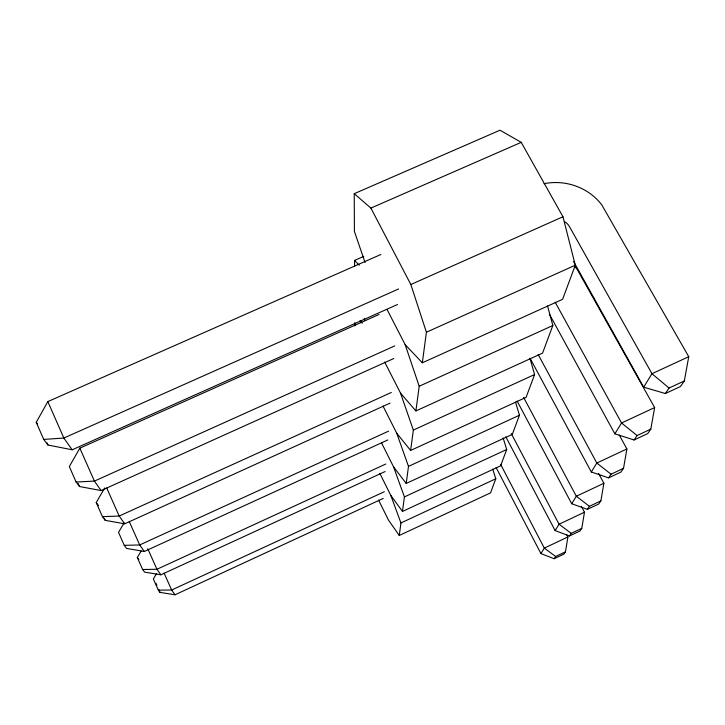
<?xml version="1.0" encoding="UTF-8"?>
<svg xmlns="http://www.w3.org/2000/svg" width="725" height="725" viewBox="0 0 725 725"><rect width="100%" height="100%" fill="white"/><g stroke="black" fill="none" stroke-linecap="round" stroke-linejoin="round"><path stroke-width="1.09" d="M492.737 469.157L495.782 478.79L490.535 492.873L399.267 535.467L400.934 522.952L390.829 495.474L379.818 473.334M503.132 437.954L506.684 449.509L500.603 465.84L402.475 511.433L404.414 496.906L393.548 466.846L381.522 442.848M515.584 402.212L519.444 415.226L512.312 434.393L406.208 483.448L408.492 466.374L396.738 433.224L383.036 406.091M530.02 358.485L534.588 374.544L526.096 397.363L410.622 450.452L413.341 430.088L400.535 393.149L384.658 362.002M547.556 305.986L552.84 325.498L542.563 353.111L415.896 410.948L419.195 386.253L405.139 344.593L387.032 309.457M422.322 362.808L426.409 332.231L410.839 284.517L370.892 208.093L354.244 193.684L499.987 130.219L521.23 142.345L562.963 216.757L575.287 265.214L562.591 299.316L422.322 362.808L405.139 344.593M496.154 467.598L540.923 553.592L554.145 558.73L563.887 554.108L565.464 551.834L567.911 536.935L566.859 534.941M505.805 436.767L555.123 530.591L569.469 535.974L579.955 531.008L581.785 528.362L584.477 512.222L581.314 506.277M517.115 401.052L571.699 503.739L587.377 509.367L598.723 504.011L600.889 500.903L603.88 483.285L598.524 473.362M529.984 358.114L591.31 471.975L608.583 477.875L620.953 472.057L623.536 468.35L626.889 448.956L619.304 435.109M549.36 314.142L614.854 433.831L634.094 439.984L647.688 433.623L650.823 429.118L654.639 407.568L577.299 269.582A48.928 45.231 12.4 0 0 574.707 266.392M573.584 261.535L643.664 387.159L665.36 393.539L680.449 386.525L684.327 380.942L688.75 356.691L601.786 204.894A54.411 49.653 11.7 0 0 544.004 183.724M397.481 304.509L72.201 449.799L47.941 445.005L43.708 439.432L36.25 422.312L47.832 401.596L380.906 254.475M379.103 314.451L79.841 448.159L69.328 466.565L76.116 482.043L79.532 486.529L101.119 490.571L393.729 358.549M390.068 403.118L124.7 523.822L105.252 520.351L102.452 516.671L96.226 502.543L104.717 487.934M124.066 522.97L118.528 532.368L124.274 545.354L126.621 548.444L144.311 551.471L387.775 439.975M385.075 471.549L160.868 574.807L144.637 572.134L142.644 569.515L137.315 557.498L141.148 551.063M156.636 573.502L153.356 578.958L158.331 590.141L160.044 592.397L175.033 594.781L383.253 498.41M540.923 553.592L544.312 548.118L567.911 536.935M555.123 530.591L559.057 524.22L584.477 512.222M571.699 503.739L576.33 496.244L603.88 483.285M591.31 471.975L596.829 463.039L626.889 448.956M614.854 433.831L621.552 422.983L654.639 407.568M643.664 387.159L651.965 373.71L688.75 356.691M554.145 558.73L555.649 556.492L565.464 551.834M569.469 535.974L571.218 533.364L581.785 528.362M587.377 509.367L589.434 506.313L600.889 500.903M608.583 477.875L611.048 474.213L623.536 468.35M634.094 439.984L637.085 435.544L650.823 429.118M665.36 393.539L669.066 388.038L684.327 380.942M400.934 522.952L495.782 478.79M384.295 491.731L171.653 590.023L158.331 590.141M404.414 496.906L506.684 449.509M385.809 464.009L156.944 569.279L142.644 569.515M408.492 466.374L519.444 415.226M413.341 430.088L534.588 374.544M388.591 431.148L139.689 544.955L124.274 545.354M391.31 392.488L119.181 516.037L102.452 516.671M419.195 386.253L552.84 325.498M394.726 345.916L94.404 481.101L76.116 482.043M426.409 332.231L575.287 265.214M398.596 288.958L63.854 438.036L43.708 439.432M410.839 284.517L562.963 216.757M354.552 265.903L354.534 260.429L363.823 256.333M370.892 208.093L521.23 142.345M555.649 556.492L544.312 548.118L500.64 464.435M571.218 533.364L559.057 524.22L511.234 433.505M589.434 506.313L576.33 496.244L523.613 397.4M611.048 474.213L596.829 463.039L538.213 354.616M637.085 435.544L621.552 422.983L555.196 302.252M669.066 388.038L651.965 373.71L569.46 226.626A13.376 12.207 11.7 0 0 564.784 221.814M354.534 260.429L359.247 265.132M360.017 320.695L362.273 323.187M400.535 393.149L415.896 410.948M396.738 433.224L410.622 450.452M393.548 466.846L406.208 483.448M36.25 422.312L37.483 423.962M96.226 502.543L98.518 505.606M137.315 557.498L138.847 559.537M390.829 495.474L402.475 511.433M72.201 449.799L63.854 438.036L47.832 401.596M101.119 490.571L94.404 481.101L79.841 448.159M124.7 523.822L119.181 516.037L106.738 487.988M144.311 551.471L139.689 544.955L129.213 521.42M160.868 574.807L156.944 569.279L147.809 548.825M175.033 594.781L171.653 590.023L164.122 573.176M399.267 535.467L388.491 520.124L378.577 500.096M156.011 583.317L156.908 585.338M158.703 589.371L160.044 592.397M104.373 518.357L105.252 520.351M78.182 483.466L79.532 486.529M47.08 443.011L47.941 445.005M364.231 318.32L364.965 320.414M365.047 262.477L354.407 231.42L354.244 193.684M354.797 322.598L354.815 325.906"/></g></svg>
